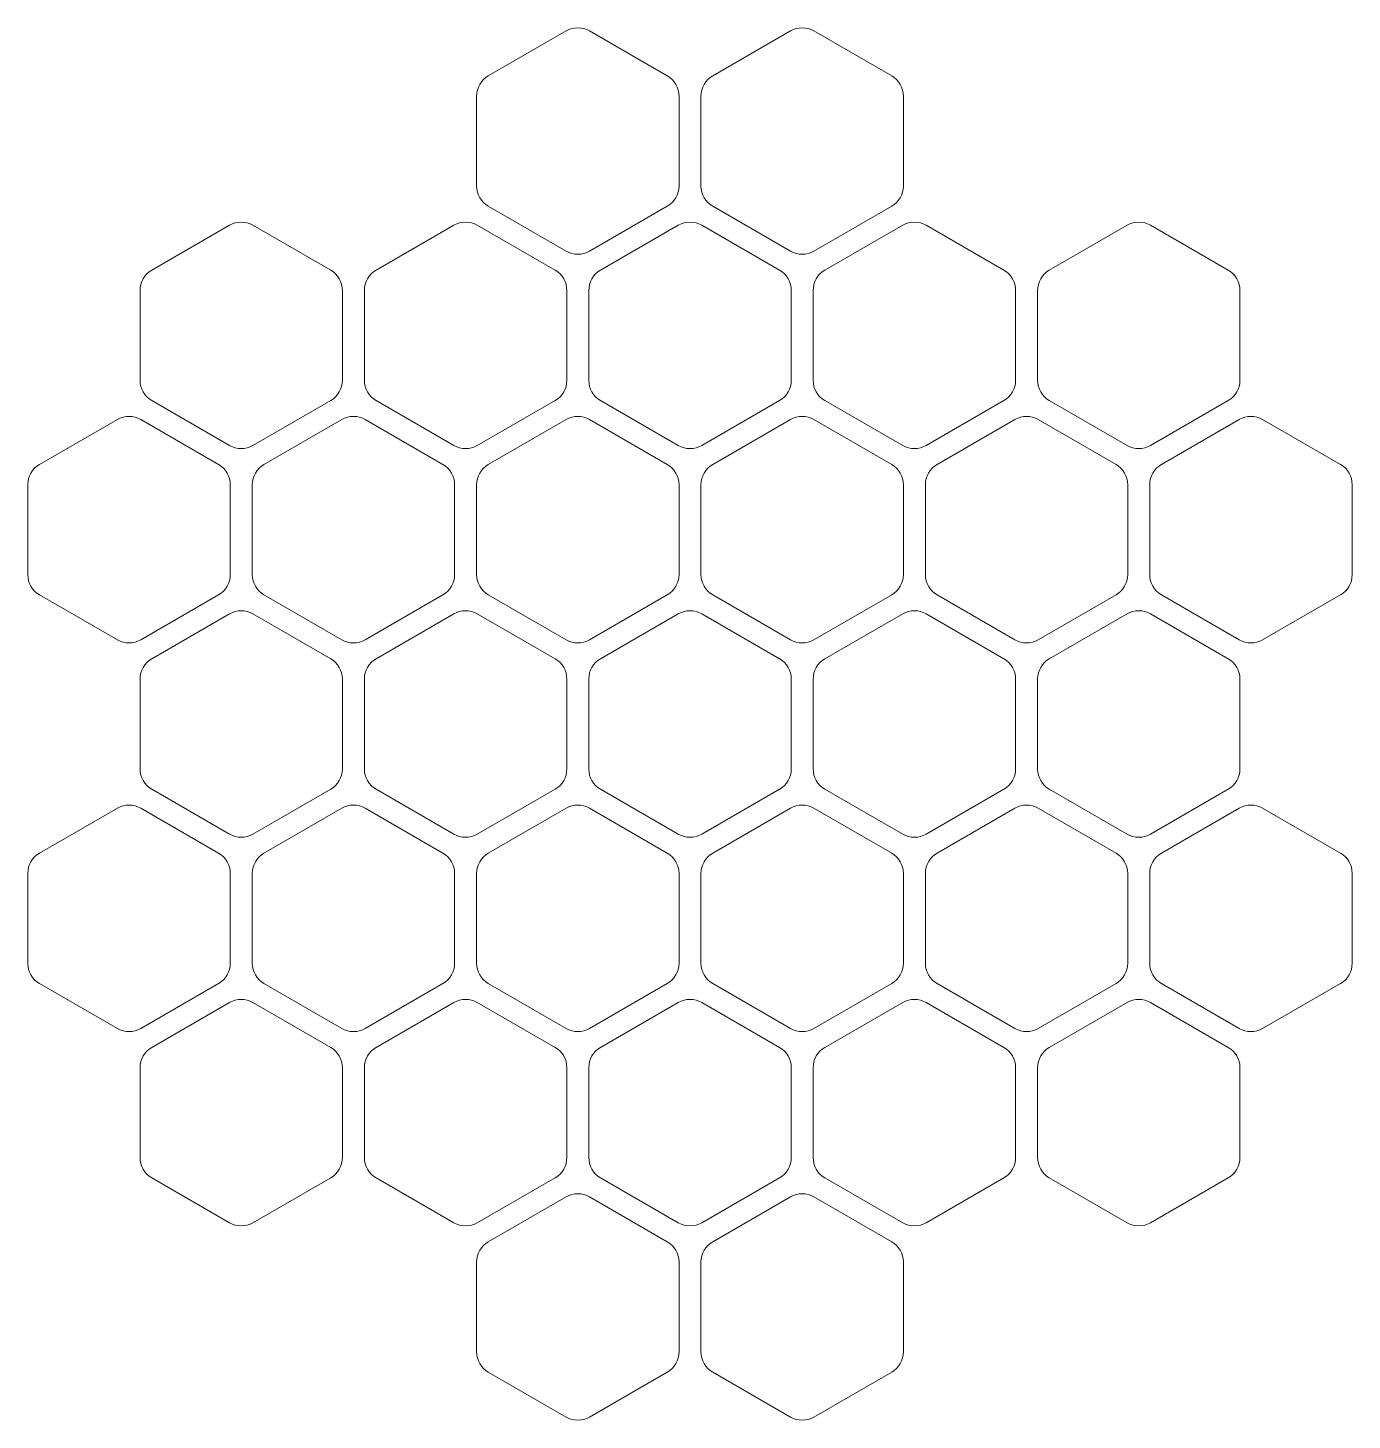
# Model space of a CAD drawing. Header units: millimetres. Extents: x -7 to 2503, y -847 to -144.
# Drawn here: x 1936 to 2503, y -740 to -144 of the extents above; entities that cross this region are included whole.
import ezdxf

# ---------------------------------------------------------------- set-up
doc = ezdxf.new("R2010")
doc.units = ezdxf.units.MM
doc.layers.add('cut', color=1, linetype='Continuous', lineweight=20, true_color=0xff0000)

msp = doc.modelspace()

# ---------------------------------------------------------------- linework, layer by layer
at = {"layer": 'cut'}
for p, q in [((2166.62, -145.23), (2133.32, -164.45)), ((2209.92, -164.45), (2176.62, -145.23)), ((2229.32, -164.45), (2262.62, -145.23)), ((2272.62, -145.23), (2305.92, -164.45)), ((2128.32, -173.11), (2128.32, -211.57)), ((2214.92, -211.57), (2214.92, -173.11)), ((2224.32, -211.57), (2224.32, -173.11)), ((2310.92, -173.11), (2310.92, -211.57)), ((2133.32, -220.23), (2166.62, -239.45)), ((2176.62, -239.45), (2209.92, -220.23)), ((2262.62, -239.45), (2229.32, -220.23)), ((2305.92, -220.23), (2272.62, -239.45)), ((1989.32, -247.59), (2022.62, -228.37)), ((2032.62, -228.37), (2065.92, -247.59)), ((2118.62, -228.37), (2085.32, -247.59)), ((2161.92, -247.59), (2128.62, -228.37)), ((2214.62, -228.37), (2181.32, -247.59)), ((2257.92, -247.59), (2224.62, -228.37)), ((2277.32, -247.59), (2310.62, -228.37)), ((2320.62, -228.37), (2353.92, -247.59)), ((2406.62, -228.37), (2373.32, -247.59)), ((2449.92, -247.59), (2416.62, -228.37)), ((1984.32, -294.7), (1984.32, -256.25)), ((2070.92, -256.25), (2070.92, -294.7)), ((2080.32, -256.25), (2080.32, -294.7)), ((2166.92, -294.7), (2166.92, -256.25)), ((2176.32, -256.25), (2176.32, -294.7)), ((2262.92, -294.7), (2262.92, -256.25)), ((2272.32, -294.7), (2272.32, -256.25)), ((2358.92, -256.25), (2358.92, -294.7)), ((2368.32, -256.25), (2368.32, -294.7)), ((2454.92, -294.7), (2454.92, -256.25)), ((2022.62, -322.59), (1989.32, -303.37)), ((2065.92, -303.37), (2032.62, -322.59)), ((2085.32, -303.37), (2118.62, -322.59)), ((2128.62, -322.59), (2161.92, -303.37)), ((2181.32, -303.37), (2214.62, -322.59)), ((2224.62, -322.59), (2257.92, -303.37)), ((2310.62, -322.59), (2277.32, -303.37)), ((2353.92, -303.37), (2320.62, -322.59)), ((2373.32, -303.37), (2406.62, -322.59)), ((2416.62, -322.59), (2449.92, -303.37)), ((1974.62, -311.5), (1941.32, -330.73)), ((2017.92, -330.73), (1984.62, -311.5)), ((2070.62, -311.5), (2037.32, -330.73)), ((2113.92, -330.73), (2080.62, -311.5)), ((2133.32, -330.73), (2166.62, -311.5)), ((2176.62, -311.5), (2209.92, -330.73)), ((2229.32, -330.73), (2262.62, -311.5)), ((2272.62, -311.5), (2305.92, -330.73)), ((2358.62, -311.5), (2325.32, -330.73)), ((2401.92, -330.73), (2368.62, -311.5)), ((2421.32, -330.73), (2454.62, -311.5)), ((2464.62, -311.5), (2497.92, -330.73)), ((1936.32, -339.39), (1936.32, -377.84)), ((2022.92, -377.84), (2022.92, -339.39)), ((2032.32, -339.39), (2032.32, -377.84)), ((2118.92, -377.84), (2118.92, -339.39)), ((2128.32, -377.84), (2128.32, -339.39)), ((2214.92, -339.39), (2214.92, -377.84)), ((2224.32, -377.84), (2224.32, -339.39)), ((2310.92, -339.39), (2310.92, -377.84)), ((2320.32, -339.39), (2320.32, -377.84)), ((2406.92, -377.84), (2406.92, -339.39)), ((2416.32, -377.84), (2416.32, -339.39)), ((2502.92, -339.39), (2502.92, -377.84)), ((1941.32, -386.5), (1974.62, -405.73)), ((1984.62, -405.73), (2017.92, -386.5)), ((2037.32, -386.5), (2070.62, -405.73)), ((2080.62, -405.73), (2113.92, -386.5)), ((2166.62, -405.73), (2133.32, -386.5)), ((2209.92, -386.5), (2176.62, -405.73)), ((2262.62, -405.73), (2229.32, -386.5)), ((2305.92, -386.5), (2272.62, -405.73)), ((2325.32, -386.5), (2358.62, -405.73)), ((2368.62, -405.73), (2401.92, -386.5)), ((2454.62, -405.73), (2421.32, -386.5)), ((2497.92, -386.5), (2464.62, -405.73)), ((1989.32, -413.87), (2022.62, -394.64)), ((2032.62, -394.64), (2065.92, -413.87)), ((2085.32, -413.87), (2118.62, -394.64)), ((2128.62, -394.64), (2161.92, -413.87)), ((2214.62, -394.64), (2181.32, -413.87)), ((2257.92, -413.87), (2224.62, -394.64)), ((2277.32, -413.87), (2310.62, -394.64)), ((2320.62, -394.64), (2353.92, -413.87)), ((2406.62, -394.64), (2373.32, -413.87)), ((2449.92, -413.87), (2416.62, -394.64)), ((1984.32, -460.98), (1984.32, -422.53)), ((2070.92, -422.53), (2070.92, -460.98)), ((2080.32, -460.98), (2080.32, -422.53)), ((2166.92, -422.53), (2166.92, -460.98)), ((2176.32, -422.53), (2176.32, -460.98)), ((2262.92, -460.98), (2262.92, -422.53)), ((2272.32, -460.98), (2272.32, -422.53)), ((2358.92, -422.53), (2358.92, -460.98)), ((2368.32, -422.53), (2368.32, -460.98)), ((2454.92, -460.98), (2454.92, -422.53)), ((2022.62, -488.87), (1989.32, -469.64)), ((2065.92, -469.64), (2032.62, -488.87)), ((2118.62, -488.87), (2085.32, -469.64)), ((2161.92, -469.64), (2128.62, -488.87)), ((2181.32, -469.64), (2214.62, -488.87)), ((2224.62, -488.87), (2257.92, -469.64)), ((2310.62, -488.87), (2277.32, -469.64)), ((2353.92, -469.64), (2320.62, -488.87)), ((2373.32, -469.64), (2406.62, -488.87)), ((2416.62, -488.87), (2449.92, -469.64)), ((1941.32, -497.01), (1974.62, -477.78)), ((1984.62, -477.78), (2017.92, -497.01)), ((2070.62, -477.78), (2037.32, -497.01)), ((2113.92, -497.01), (2080.62, -477.78)), ((2133.32, -497.01), (2166.62, -477.78)), ((2176.62, -477.78), (2209.92, -497.01)), ((2229.32, -497.01), (2262.62, -477.78)), ((2272.62, -477.78), (2305.92, -497.01)), ((2358.62, -477.78), (2325.32, -497.01)), ((2401.92, -497.01), (2368.62, -477.78)), ((2454.62, -477.78), (2421.32, -497.01)), ((2497.92, -497.01), (2464.62, -477.78)), ((1936.32, -544.12), (1936.32, -505.67)), ((2022.92, -505.67), (2022.92, -544.12)), ((2032.32, -505.67), (2032.32, -544.12)), ((2118.92, -544.12), (2118.92, -505.67)), ((2128.32, -544.12), (2128.32, -505.67)), ((2214.92, -505.67), (2214.92, -544.12)), ((2224.32, -544.12), (2224.32, -505.67)), ((2310.92, -505.67), (2310.92, -544.12)), ((2320.32, -505.67), (2320.32, -544.12)), ((2406.92, -544.12), (2406.92, -505.67)), ((2416.32, -505.67), (2416.32, -544.12)), ((2502.92, -544.12), (2502.92, -505.67)), ((1974.62, -572.01), (1941.32, -552.78)), ((2017.92, -552.78), (1984.62, -572.01)), ((2037.32, -552.78), (2070.62, -572.01)), ((2080.62, -572.01), (2113.92, -552.78)), ((2166.62, -572.01), (2133.32, -552.78)), ((2209.92, -552.78), (2176.62, -572.01)), ((2262.62, -572.01), (2229.32, -552.78)), ((2305.92, -552.78), (2272.62, -572.01)), ((2325.32, -552.78), (2358.62, -572.01)), ((2368.62, -572.01), (2401.92, -552.78)), ((2421.32, -552.78), (2454.62, -572.01)), ((2464.62, -572.01), (2497.92, -552.78)), ((2022.62, -560.92), (1989.32, -580.15)), ((2065.92, -580.15), (2032.62, -560.92)), ((2118.62, -560.92), (2085.32, -580.15)), ((2161.92, -580.15), (2128.62, -560.92)), ((2214.62, -560.92), (2181.32, -580.15)), ((2257.92, -580.15), (2224.62, -560.92)), ((2277.32, -580.15), (2310.62, -560.92)), ((2320.62, -560.92), (2353.92, -580.15)), ((2373.32, -580.15), (2406.62, -560.92)), ((2416.62, -560.92), (2449.92, -580.15)), ((1984.32, -588.81), (1984.32, -627.26)), ((2070.92, -627.26), (2070.92, -588.81)), ((2080.32, -588.81), (2080.32, -627.26)), ((2166.92, -627.26), (2166.92, -588.81)), ((2176.32, -588.81), (2176.32, -627.26)), ((2262.92, -627.26), (2262.92, -588.81)), ((2272.32, -627.26), (2272.32, -588.81)), ((2358.92, -588.81), (2358.92, -627.26)), ((2368.32, -627.26), (2368.32, -588.81)), ((2454.92, -588.81), (2454.92, -627.26)), ((1989.32, -635.92), (2022.62, -655.15)), ((2032.62, -655.15), (2065.92, -635.92)), ((2085.32, -635.92), (2118.62, -655.15)), ((2128.62, -655.15), (2161.92, -635.92)), ((2181.32, -635.92), (2214.62, -655.15)), ((2224.62, -655.15), (2257.92, -635.92)), ((2310.62, -655.15), (2277.32, -635.92)), ((2353.92, -635.92), (2320.62, -655.15)), ((2406.62, -655.15), (2373.32, -635.92)), ((2449.92, -635.92), (2416.62, -655.15)), ((2133.32, -663.28), (2166.62, -644.06)), ((2176.62, -644.06), (2209.92, -663.28)), ((2262.62, -644.06), (2229.32, -663.28)), ((2305.92, -663.28), (2272.62, -644.06)), ((2128.32, -710.4), (2128.32, -671.94)), ((2214.92, -671.94), (2214.92, -710.4)), ((2224.32, -671.94), (2224.32, -710.4)), ((2310.92, -710.4), (2310.92, -671.94)), ((2166.62, -738.28), (2133.32, -719.06)), ((2209.92, -719.06), (2176.62, -738.28)), ((2229.32, -719.06), (2262.62, -738.28)), ((2272.62, -738.28), (2305.92, -719.06))]:
    msp.add_line(p, q, dxfattribs=at)
for centre, start, end in [((2171.62, -153.89), 60, 120), ((2267.62, -153.89), 60, 120), ((2138.32, -173.11), 120, 180), ((2204.92, -173.11), 0, 60), ((2234.32, -173.11), 120, 180), ((2300.92, -173.11), 0, 60), ((2138.32, -211.57), 180, 240), ((2204.92, -211.57), 300, 0), ((2234.32, -211.57), 180, 240), ((2300.92, -211.57), 300, 0), ((2027.62, -237.03), 60, 120), ((2123.62, -237.03), 60, 120), ((2219.62, -237.03), 60, 120), ((2315.62, -237.03), 60, 120), ((2411.62, -237.03), 60, 120), ((2171.62, -230.79), 240, 300), ((2267.62, -230.79), 240, 300), ((1994.32, -256.25), 120, 180), ((2060.92, -256.25), 0, 60), ((2090.32, -256.25), 120, 180), ((2156.92, -256.25), 360, 60), ((2186.32, -256.25), 120, 180), ((2252.92, -256.25), 0, 60), ((2282.32, -256.25), 120, 180), ((2348.92, -256.25), 360, 60), ((2378.32, -256.25), 120, 180), ((2444.92, -256.25), 360, 60), ((1994.32, -294.7), 180, 240), ((2060.92, -294.7), 300, 0), ((2090.32, -294.7), 180, 240), ((2156.92, -294.7), 300, 360), ((2186.32, -294.7), 180, 240), ((2252.92, -294.7), 300, 0), ((2282.32, -294.7), 180, 240), ((2348.92, -294.7), 300, 360), ((2378.32, -294.7), 180, 240), ((2444.92, -294.7), 300, 360), ((1979.62, -320.16), 60, 120), ((2075.62, -320.16), 60, 120), ((2171.62, -320.16), 60, 120), ((2267.62, -320.16), 60, 120), ((2363.62, -320.16), 60, 120), ((2459.62, -320.16), 60, 120), ((2027.62, -313.93), 240, 300), ((2123.62, -313.93), 240, 300), ((2219.62, -313.93), 240, 300), ((2315.62, -313.93), 240, 300), ((2411.62, -313.93), 240, 300), ((1946.32, -339.39), 120, 180), ((2012.92, -339.39), 0, 60), ((2042.32, -339.39), 120, 180), ((2108.92, -339.39), 0, 60), ((2138.32, -339.39), 120, 180), ((2204.92, -339.39), 0, 60), ((2234.32, -339.39), 120, 180), ((2300.92, -339.39), 0, 60), ((2330.32, -339.39), 120, 180), ((2396.92, -339.39), 360, 60), ((2426.32, -339.39), 120, 180), ((2492.92, -339.39), 0, 60), ((1946.32, -377.84), 180, 240), ((2012.92, -377.84), 300, 0), ((2042.32, -377.84), 180, 240), ((2108.92, -377.84), 300, 0), ((2138.32, -377.84), 180, 240), ((2204.92, -377.84), 300, 0), ((2234.32, -377.84), 180, 240), ((2300.92, -377.84), 300, 0), ((2330.32, -377.84), 180, 240), ((2396.92, -377.84), 300, 360), ((2426.32, -377.84), 180, 240), ((2492.92, -377.84), 300, 0), ((2027.62, -403.3), 60, 120), ((2123.62, -403.3), 60, 120), ((2219.62, -403.3), 60, 120), ((2315.62, -403.3), 60, 120), ((2411.62, -403.3), 60, 120), ((1979.62, -397.07), 240, 300), ((2075.62, -397.07), 240, 300), ((2171.62, -397.07), 240, 300), ((2267.62, -397.07), 240, 300), ((2363.62, -397.07), 240, 300), ((2459.62, -397.07), 240, 300), ((1994.32, -422.53), 120, 180), ((2060.92, -422.53), 0, 60), ((2090.32, -422.53), 120, 180), ((2156.92, -422.53), 0, 60), ((2186.32, -422.53), 120, 180), ((2252.92, -422.53), 0, 60), ((2282.32, -422.53), 120, 180), ((2348.92, -422.53), 360, 60), ((2378.32, -422.53), 120, 180), ((2444.92, -422.53), 0, 60), ((1994.32, -460.98), 180, 240), ((2060.92, -460.98), 300, 0), ((2090.32, -460.98), 180, 240), ((2156.92, -460.98), 300, 0), ((2186.32, -460.98), 180, 240), ((2252.92, -460.98), 300, 0), ((2282.32, -460.98), 180, 240), ((2348.92, -460.98), 300, 360), ((2378.32, -460.98), 180, 240), ((2444.92, -460.98), 300, 0), ((1979.62, -486.44), 60, 120), ((2075.62, -486.44), 60, 120), ((2171.62, -486.44), 60, 120), ((2267.62, -486.44), 60, 120), ((2363.62, -486.44), 60, 120), ((2459.62, -486.44), 60, 120), ((2027.62, -480.21), 240, 300), ((2123.62, -480.21), 240, 300), ((2219.62, -480.21), 240, 300), ((2315.62, -480.21), 240, 300), ((2411.62, -480.21), 240, 300), ((1946.32, -505.67), 120, 180), ((2012.92, -505.67), 0, 60), ((2042.32, -505.67), 120, 180), ((2108.92, -505.67), 0, 60), ((2138.32, -505.67), 120, 180), ((2204.92, -505.67), 0, 60), ((2234.32, -505.67), 120, 180), ((2300.92, -505.67), 0, 60), ((2330.32, -505.67), 120, 180), ((2396.92, -505.67), 0, 60), ((2426.32, -505.67), 120, 180), ((2492.92, -505.67), 0, 60), ((1946.32, -544.12), 180, 240), ((2012.92, -544.12), 300, 0), ((2042.32, -544.12), 180, 240), ((2108.92, -544.12), 300, 0), ((2138.32, -544.12), 180, 240), ((2204.92, -544.12), 300, 0), ((2234.32, -544.12), 180, 240), ((2300.92, -544.12), 300, 0), ((2330.32, -544.12), 180, 240), ((2396.92, -544.12), 300, 0), ((2426.32, -544.12), 180, 240), ((2492.92, -544.12), 300, 0), ((2027.62, -569.58), 60, 120), ((2123.62, -569.58), 60, 120), ((2219.62, -569.58), 60, 120), ((2315.62, -569.58), 60, 120), ((2411.62, -569.58), 60, 120), ((1979.62, -563.35), 240, 300), ((2075.62, -563.35), 240, 300), ((2171.62, -563.35), 240, 300), ((2267.62, -563.35), 240, 300), ((2363.62, -563.35), 240, 300), ((2459.62, -563.35), 240, 300), ((1994.32, -588.81), 120, 180), ((2060.92, -588.81), 0, 60), ((2090.32, -588.81), 120, 180), ((2156.92, -588.81), 0, 60), ((2186.32, -588.81), 120, 180), ((2252.92, -588.81), 0, 60), ((2282.32, -588.81), 120, 180), ((2348.92, -588.81), 0, 60), ((2378.32, -588.81), 120, 180), ((2444.92, -588.81), 0, 60), ((1994.32, -627.26), 180, 240), ((2060.92, -627.26), 300, 0), ((2090.32, -627.26), 180, 240), ((2156.92, -627.26), 300, 0), ((2186.32, -627.26), 180, 240), ((2252.92, -627.26), 300, 0), ((2282.32, -627.26), 180, 240), ((2348.92, -627.26), 300, 0), ((2378.32, -627.26), 180, 240), ((2444.92, -627.26), 300, 0), ((2171.62, -652.72), 60, 120), ((2267.62, -652.72), 60, 120), ((2027.62, -646.49), 240, 300), ((2123.62, -646.49), 240, 300), ((2219.62, -646.49), 240, 300), ((2315.62, -646.49), 240, 300), ((2411.62, -646.49), 240, 300), ((2138.32, -671.94), 120, 180), ((2204.92, -671.94), 0, 60), ((2234.32, -671.94), 120, 180), ((2300.92, -671.94), 0, 60), ((2138.32, -710.4), 180, 240), ((2204.92, -710.4), 300, 0), ((2234.32, -710.4), 180, 240), ((2300.92, -710.4), 300, 0), ((2171.62, -729.62), 240, 300), ((2267.62, -729.62), 240, 300)]:
    msp.add_arc(centre, 10, start, end, dxfattribs=at)

doc.saveas('drawing.dxf')
